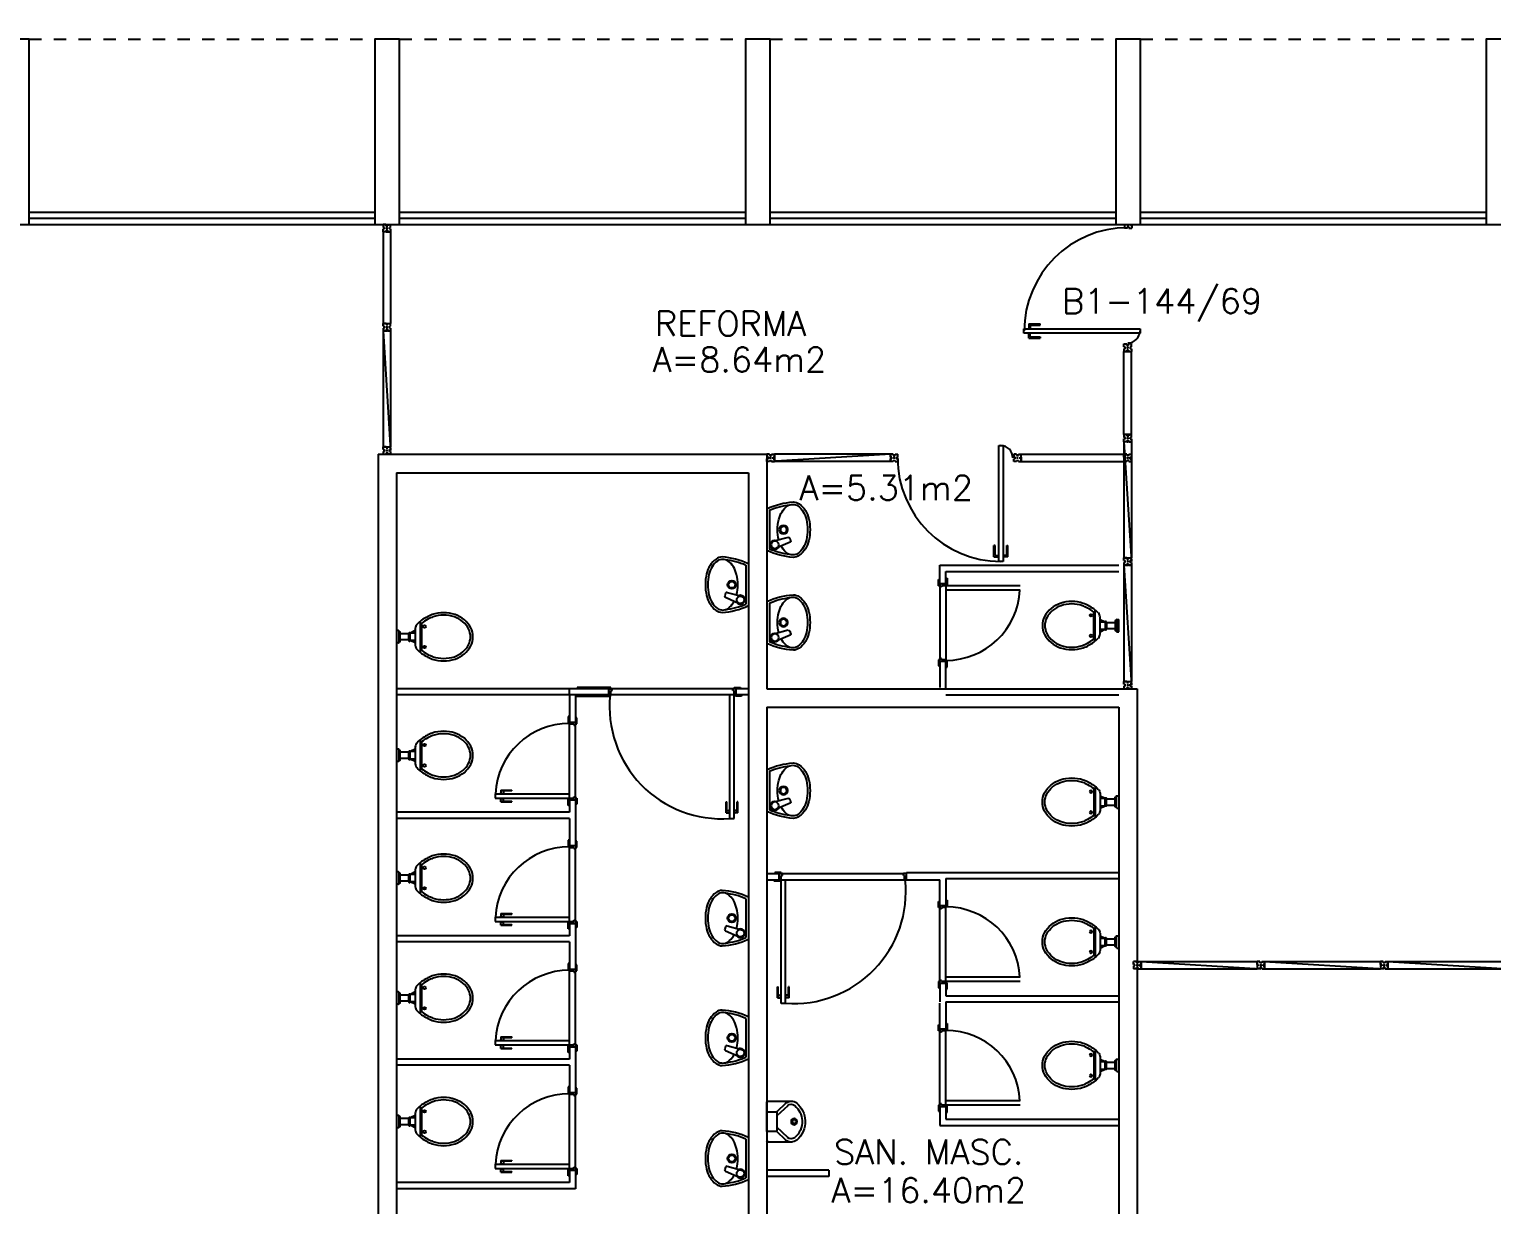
# Model space of a CAD drawing. Extents: x -31 to 207, y 425 to 518.
# Drawn here: x 117.39 to 129.23, y 500.39 to 509.91 of the extents above; entities that cross this region are included whole.
import ezdxf
from ezdxf.enums import TextEntityAlignment as Align

# ---------------------------------------------------------------- set-up
doc = ezdxf.new("R2010")
doc.units = 0
doc.header["$LTSCALE"] = 0.01
doc.header["$MEASUREMENT"] = 0
doc.header["$PDMODE"] = 34
doc.linetypes.add('HIDDEN2', pattern=[0.1875, 0.125, -0.0625])
doc.layers.get('0').update_dxf_attribs({"linetype": 'CONTINUOUS'})
doc.layers.get('DEFPOINTS').update_dxf_attribs({"linetype": 'CONTINUOUS'})
for name, color, linetype in [('ALV', 2, 'CONTINUOUS'), ('AREA', 2, 'CONTINUOUS'), ('DIV', 2, 'CONTINUOUS'), ('ESQ', 1, 'CONTINUOUS'), ('ESTR', 3, 'CONTINUOUS'), ('PEÇAS', 1, 'CONTINUOUS'), ('PORTA', 2, 'CONTINUOUS'), ('PROJ', 1, 'HIDDEN2'), ('SOLEIRA', 1, 'CONTINUOUS'), ('TEXTO', 2, 'CONTINUOUS'), ('TEXTO-ENDEREÇO', 2, 'CONTINUOUS'), ('TEXTOCENTROCUSTO', 2, 'CONTINUOUS')]:
    doc.layers.add(name, color=color, linetype=linetype)
doc.styles.add('1', font='romans.shx')
doc.styles.add('UNB-100', font='simplex.shx', dxfattribs={"height": 0.2})
doc.styles.add('UNB-100-1', font='simplex.shx', dxfattribs={"height": 0.2})
doc.dimstyles.new('1-600', dxfattribs={"dimtxt": 1.1, "dimasz": 2.5, "dimexe": 2, "dimexo": 4, "dimgap": 0.2, "dimtad": 1, "dimdec": 0, "dimzin": 4, "dimdsep": 46, "dimlunit": 6, "dimtxsty": '1', "dimblk1": 'NONE', "dimblk2": 'NONE', "dimsah": 1, "dimcen": 0, "dimclrd": 2, "dimclre": 2, "dimclrt": 2, "dimadec": 0, "dimazin": 0, "dimtfac": 1, "dimtdec": 0, "dimtmove": 2, "dimatfit": 3, "dimldrblk": 'NONE', "dimfxl": 0, "dimtolj": 1, "dimtzin": 0, "dimarcsym": 0})

# ---------------------------------------------------------------- blocks, each defined once
blk = doc.blocks.new('PILAR-SLS')
blk.add_lwpolyline([(0, -1.5), (0.2, -1.5), (0.2, 0), (0, 0)], close=True)
blk = doc.blocks.new('*D58')
at = {"layer": 'DEFPOINTS', "color": 0}
for p in [(-17.813, 516.327), (-17.813, 509.828), (204.387, 509.828)]:
    blk.add_point(p, dxfattribs=at)
at = {"layer": 'TEXTOCENTROCUSTO', "color": 2, "lineweight": -2}
for p, q in [((-17.813, 513.828), (-17.813, 518.327)), ((204.387, 513.828), (204.387, 518.327)), ((204.387, 516.327), (-17.813, 516.327))]:
    blk.add_line(p, q, dxfattribs=at)
at = {"layer": 'TEXTOCENTROCUSTO', "color": 2, "insert": (93.287, 517.077), "char_height": 1.1, "attachment_point": 5, "rotation": 0, "style": '1'}
blk.add_mtext('\\A1;PRC', dxfattribs=at)
blk = doc.blocks.new('_NONE')
at = {"color": 0, "linetype": 'ByBlock'}
blk.add_circle((0, 0), 0.25, dxfattribs=at)
blk = doc.blocks.new('MTINI-SLS')
for p, q in [((-0.005, 0), (0.005, 0)), ((0, 0.001), (0, 0.02)), ((0.008, 0.02), (0, 0.02)), ((0, -0.005), (0, 0.005)), ((0, -0.02), (0, 0.001)), ((0.008, 0.03), (0.03, 0.03)), ((0.008, 0.03), (0.008, 0.02)), ((0.02, 0.006), (0.02, -0.006)), ((0.02, 0.006), (0.03, 0.006)), ((0.02, -0.004), (0.02, 0.004)), ((0.023, 0.006), (0.03, 0.006)), ((0.03, 0.006), (0.03, 0.03)), ((0, -0.02), (0.008, -0.02)), ((0.008, -0.03), (0.008, -0.02)), ((0.008, -0.03), (0.03, -0.03)), ((0.02, -0.006), (0.03, -0.006)), ((0.023, -0.006), (0.03, -0.006)), ((0.03, -0.006), (0.03, -0.03))]:
    blk.add_line(p, q)
blk = doc.blocks.new('VDC-P')
for p, q in [((-0.127, 0.192), (0.127, 0.192)), ((-0.109, 0.202), (0.109, 0.202)), ((-0.068, 0.152), (0.068, 0.152)), ((-0.05, 0.152), (-0.03, 0.11)), ((-0.03, 0.152), (-0.03, 0.11)), ((0.03, 0.152), (0.03, 0.11)), ((0.05, 0.152), (0.03, 0.11)), ((-0.05, 0.015), (-0.05, 0)), ((-0.05, 0), (0.05, 0)), ((0.045, 0.02), (-0.045, 0.02)), ((-0.04, 0.025), (-0.04, 0.02)), ((0.035, 0.03), (-0.035, 0.03)), ((0.03, 0.11), (-0.03, 0.11)), ((0.03, 0.1), (-0.03, 0.1)), ((-0.025, 0.1), (-0.025, 0.03)), ((0.025, 0.1), (0.025, 0.03)), ((0.04, 0.025), (0.04, 0.02)), ((0.05, 0.015), (0.05, 0))]:
    blk.add_line(p, q)
for points in [[(0.16, 0.244, 0.050424), (0.18, 0.288, 0.082137), (0.195, 0.381, 0.082137), (0.18, 0.474, 0.090148), (0.138, 0.549, 0.104406), (0.073, 0.601, 0.117345), (0, 0.619, 0.117345), (-0.073, 0.601, 0.104406), (-0.138, 0.549, 0.090148), (-0.18, 0.474, 0.082137), (-0.195, 0.381, 0.082137)], [(0.142, 0.254, 0.050424), (0.161, 0.295, 0.082137), (0.175, 0.381, 0.082137), (0.161, 0.468, 0.090148), (0.122, 0.536, 0.104406), (0.064, 0.583, 0.117345), (0, 0.599, 0.117345), (-0.064, 0.583, 0.104406), (-0.122, 0.536, 0.090148), (-0.161, 0.468, 0.082137), (-0.175, 0.381, 0.082137)], [(-0.195, 0.381, 0.082137), (-0.18, 0.288, 0.050424), (-0.16, 0.244, 0.104406)], [(-0.175, 0.381, 0.082137), (-0.161, 0.295, 0.050424), (-0.142, 0.254, 0.050424)]]:
    blk.add_lwpolyline(points, format="xyb")
for centre in [(-0.083, 0.226), (0.083, 0.226)]:
    blk.add_circle(centre, 0.0101)
for centre, radius, start, end in [((0.08, 0.36), 0.266, 205.6863, 226.7558), ((0.08, 0.36), 0.246, 205.6863, 219.7706), ((-0.08, 0.36), 0.266, 313.2442, 334.3137), ((-0.08, 0.36), 0.246, 320.2294, 334.3137), ((-0.068, 0.202), 0.05, 226.7558, 270), ((0.068, 0.202), 0.05, 270, 313.2442), ((-0.045, 0.015), 0.005, 90, 180), ((-0.035, 0.025), 0.005, 90, 180), ((-0.03, 0.105), 0.005, 90, 270), ((0.03, 0.105), 0.005, 270, 90), ((0.035, 0.025), 0.005, 0, 90), ((0.045, 0.015), 0.005, 360, 90)]:
    blk.add_arc(centre, radius, start, end)
blk = doc.blocks.new('MICTR-P')
for p, q in [((0, 0.08), (0, 0.155)), ((0.01, 0.165), (0.205, 0.165)), ((0.168, 0.129), (0.08, 0.046)), ((0.151, 0.147), (0.083, 0.083)), ((0, 0.08), (0, -0.08)), ((0.081, 0.08), (0, 0.08)), ((0.08, -0.076), (0.08, 0.076)), ((0, -0.08), (0, -0.155)), ((0, -0.08), (0.081, -0.08)), ((0.168, -0.129), (0.08, -0.046)), ((0.151, -0.147), (0.083, -0.083)), ((0.01, -0.165), (0.205, -0.165))]:
    blk.add_line(p, q)
for radius in [0.025, 0.015]:
    blk.add_circle((0.22, 0), radius)
for centre, radius, start, end in [((0.01, 0.155), 0.01, 90, 180), ((0.197, 0.098), 0.0675, 49.5319, 133.3634), ((0.197, 0.098), 0.0425, 49.5319, 133.3634), ((0.114, 0), 0.171, 357.4005, 49.5319), ((0.114, 0), 0.196, 358.2793, 49.5319), ((0.09, 0.076), 0.01, 133.3634, 180), ((0.09, -0.076), 0.01, 180, 226.6366), ((0.114, 0), 0.171, 310.4681, 357.3509), ((0.114, 0), 0.196, 310.4681, 357.7012), ((0.01, -0.155), 0.01, 180, 270), ((0.197, -0.098), 0.0675, 226.6366, 310.4681), ((0.197, -0.098), 0.0425, 226.6366, 310.4681)]:
    blk.add_arc(centre, radius, start, end)
blk = doc.blocks.new('LAVAT-P')
for p, q in [((-0.17, 0), (0.17, 0)), ((-0.157, -0.02), (0.157, -0.02)), ((0.063, -0.173), (0.094, -0.055)), ((0.102, -0.187), (0.151, -0.074)), ((0.069, -0.185), (0.09, -0.192))]:
    blk.add_line(p, q)
for points in [[(0.083, -0.096, 0.121735), (-0.082, -0.096, 0.073747), (-0.145, -0.122, 0.106861), (-0.192, -0.165, 0.153587), (-0.205, -0.208, 0.153587)], [(-0.205, -0.208, 0.153587), (-0.192, -0.251, 0.106861), (-0.145, -0.294, 0.073747), (-0.082, -0.32, 0.060305), (0, -0.329, 0.060305), (0.082, -0.32, 0.073747), (0.145, -0.294, 0.106861), (0.192, -0.251, 0.153587), (0.205, -0.208, 0.153587), (0.192, -0.165, 0.106861), (0.145, -0.122, 0.014792), (0.133, -0.115, 0.039243)], [(-0.225, -0.214, 0.136108), (-0.208, -0.262, 0.106861), (-0.155, -0.311, 0.073747), (-0.087, -0.339, 0.060305), (0, -0.349, 0.060305), (0.087, -0.339, 0.073747), (0.155, -0.311, 0.106861), (0.208, -0.262, 0.136108), (0.225, -0.214, 0.062982)]]:
    blk.add_lwpolyline(points, format="xyb")
for centre, radius in [((0, -0.135), 0.0347), ((0, -0.135), 0.0265), ((0.122, -0.065), 0.03)]:
    blk.add_circle(centre, radius)
for centre, radius, start, end in [((0.376, -0.254), 0.602, 155.0201, 176.1902), ((-0.376, -0.254), 0.602, 3.8098, 24.9799), ((0.376, -0.254), 0.582, 156.2686, 173.4578), ((0.122, -0.065), 0.0361, 302.4689, 199.2518), ((-0.376, -0.254), 0.582, 6.5422, 23.7314), ((0.073, -0.176), 0.01, 165.2139, 250.8603), ((0.093, -0.183), 0.01, 250.8603, 336.5068)]:
    blk.add_arc(centre, radius, start, end)
blk = doc.blocks.new('DIVMT-SLS')
for p, q in [((-0.03, 0.03), (-0.03, 0.006)), ((-0.008, 0.03), (-0.03, 0.03)), ((-0.0185, 0.006), (-0.03, 0.006)), ((-0.0185, -0.006), (-0.0185, 0.006)), ((-0.008, 0.03), (-0.008, 0.02)), ((-0.008, 0.02), (0.008, 0.02)), ((-0.0051, 0), (0.0051, 0)), ((0.0051, 0), (-0.0051, 0)), ((-0.0051, 0), (0.0051, 0)), ((0.97, -0.03), (0, 0.03)), ((0, -0.0051), (0, 0.0051)), ((0, 0.0051), (0, -0.0051)), ((0.008, 0.03), (0.008, 0.02)), ((0.008, 0.03), (0.03, 0.03)), ((0.0205, 0.006), (0.03, 0.006)), ((0.0205, -0.006), (0.0205, 0.006)), ((0.0205, 0.006), (0.0205, -0.006)), ((0.0205, 0.006), (0.03, 0.006)), ((0.97, 0.03), (0.03, 0.03)), ((0.03, 0.006), (0.03, 0.03)), ((0.03, -0.03), (0.03, 0.03)), ((0.03, -0.005), (0.03, 0.005)), ((0.97, 0.03), (0.97, 0.009)), ((0.97, 0.009), (0.97, 0.027)), ((0.9795, 0.006), (0.97, 0.006)), ((0.97, -0.005), (0.97, 0.005)), ((0.9795, 0.006), (0.9795, -0.006)), ((1.0051, 0), (0.9949, 0)), ((1, 0.0051), (1, -0.0051)), ((-0.0185, -0.006), (-0.03, -0.006)), ((-0.03, -0.03), (-0.03, -0.006)), ((-0.008, -0.03), (-0.03, -0.03)), ((-0.008, -0.03), (-0.008, -0.02)), ((-0.008, -0.02), (0.008, -0.02)), ((0.008, -0.03), (0.008, -0.02)), ((0.008, -0.03), (0.03, -0.03)), ((0.0205, -0.006), (0.03, -0.006)), ((0.0205, -0.006), (0.03, -0.006)), ((0.03, -0.006), (0.03, -0.03)), ((0.97, -0.03), (0.03, -0.03)), ((0.9795, -0.006), (0.97, -0.006)), ((0.97, -0.009), (0.97, -0.027))]:
    blk.add_line(p, q)
blk = doc.blocks.new('MTT-SLC')
for p, q in [((-0.008, 0.03), (-0.03, 0.03)), ((-0.03, 0.03), (-0.03, 0.006)), ((-0.0185, 0.006), (-0.03, 0.006)), ((-0.0185, -0.006), (-0.0185, 0.006)), ((-0.008, 0.03), (-0.008, 0.02)), ((-0.008, 0.02), (0.008, 0.02)), ((-0.0051, 0), (0.0051, 0)), ((0, -0.0051), (0, 0.0051)), ((0.008, 0.03), (0.03, 0.03)), ((0.008, 0.03), (0.008, 0.02)), ((0.0205, -0.006), (0.0205, 0.006)), ((0.0205, 0.006), (0.03, 0.006)), ((0.03, 0.006), (0.03, 0.03)), ((-0.03, -0.03), (-0.03, -0.006)), ((-0.0185, -0.006), (-0.03, -0.006)), ((-0.008, -0.03), (-0.03, -0.03)), ((-0.008, -0.02), (0.008, -0.02)), ((-0.008, -0.03), (-0.008, -0.02)), ((0.008, -0.03), (0.008, -0.02)), ((0.008, -0.03), (0.03, -0.03)), ((0.0205, -0.006), (0.03, -0.006)), ((0.03, -0.006), (0.03, -0.03))]:
    blk.add_line(p, q)
blk = doc.blocks.new('PDVE-SLS')
at = {"layer": 'DIV'}
for p, q in [((-0.1, -0.152), (-0.1, -0.118)), ((-0.1, -0.118), (0.029, -0.118)), ((-0.1, -0.118), (0.043, -0.118)), ((-0.1, -0.118), (0.84, -0.118)), ((0.8, -0.078), (0.71, -0.078)), ((0.71, -0.088), (0.71, -0.078)), ((0.79, -0.088), (0.71, -0.088)), ((0.79, -0.088), (0.79, -0.118)), ((0.8, -0.078), (0.8, -0.118)), ((0.84, -0.118), (0.84, -0.152)), ((0.84, -0.152), (-0.1, -0.152)), ((0.79, -0.182), (0.71, -0.182)), ((0.71, -0.182), (0.71, -0.192)), ((0.8, -0.192), (0.71, -0.192)), ((0.79, -0.182), (0.79, -0.152)), ((0.8, -0.192), (0.8, -0.152))]:
    blk.add_line(p, q, dxfattribs=at)
for centre, radius, start, end in [((0, -0.138), 0.1, 90, 178.5674), ((0, -0.133), 0.839, 270, 359.8283)]:
    blk.add_arc(centre, radius, start, end, dxfattribs=at)
blk = doc.blocks.new('MTT-SLS')
for p, q in [((-0.008, 0.03), (-0.03, 0.03)), ((-0.03, 0.03), (-0.03, 0.006)), ((-0.0185, 0.006), (-0.03, 0.006)), ((-0.0185, -0.006), (-0.0185, 0.006)), ((-0.008, 0.03), (-0.008, 0.02)), ((-0.008, 0.02), (0.008, 0.02)), ((-0.0051, 0), (0.0051, 0)), ((0, -0.0051), (0, 0.0051)), ((0.008, 0.03), (0.03, 0.03)), ((0.008, 0.03), (0.008, 0.02)), ((0.0205, -0.006), (0.0205, 0.006)), ((0.0205, 0.006), (0.03, 0.006)), ((0.03, 0.006), (0.03, 0.03)), ((-0.03, -0.03), (-0.03, -0.006)), ((-0.0185, -0.006), (-0.03, -0.006)), ((-0.008, -0.03), (-0.03, -0.03)), ((-0.008, -0.02), (0.008, -0.02)), ((-0.008, -0.03), (-0.008, -0.02)), ((0.008, -0.03), (0.008, -0.02)), ((0.008, -0.03), (0.03, -0.03)), ((0.0205, -0.006), (0.03, -0.006)), ((0.03, -0.006), (0.03, -0.03))]:
    blk.add_line(p, q)

msp = doc.modelspace()

# ---------------------------------------------------------------- linework, layer by layer
at = {"layer": 'ALV'}
for p, q in [((120.212, 506.467), (120.212, 498.304)), ((120.212, 506.467), (120.212, 498.517)), ((120.212, 506.467), (120.212, 498.517)), ((120.212, 506.467), (123.362, 506.467)), ((123.362, 506.467), (123.362, 504.567)), ((120.362, 506.317), (120.362, 498.454)), ((120.362, 506.317), (120.362, 498.667)), ((120.362, 506.317), (123.212, 506.317)), ((123.212, 506.317), (123.212, 498.454)), ((123.362, 504.567), (126.362, 504.567)), ((126.362, 504.567), (126.362, 498.304)), ((126.362, 504.567), (126.362, 498.517)), ((126.362, 504.567), (126.362, 498.517)), ((123.362, 504.417), (123.362, 498.454)), ((123.362, 504.417), (123.362, 498.667)), ((123.362, 504.417), (126.212, 504.417)), ((123.362, 504.417), (123.362, 498.667)), ((126.212, 504.417), (126.212, 498.454)), ((126.212, 504.417), (126.212, 498.667)), ((126.212, 504.417), (126.212, 498.667))]:
    msp.add_line(p, q, dxfattribs=at)
at = {"layer": 'DIV'}
for p, q in [((120.254, 508.268), (120.254, 507.527)), ((120.275, 508.268), (120.257, 508.268)), ((120.278, 508.278), (120.278, 508.268)), ((120.29, 508.278), (120.278, 508.278)), ((120.289, 508.298), (120.279, 508.298)), ((120.279, 508.268), (120.289, 508.268)), ((120.284, 508.303), (120.284, 508.293)), ((120.29, 508.278), (120.29, 508.268)), ((120.293, 508.268), (120.311, 508.268)), ((120.314, 508.268), (120.293, 508.268)), ((120.314, 508.268), (120.314, 507.527)), ((120.278, 507.527), (120.254, 507.527)), ((120.254, 507.505), (120.254, 507.527)), ((120.254, 507.527), (120.314, 507.527)), ((120.254, 507.505), (120.264, 507.505)), ((120.254, 507.489), (120.264, 507.489)), ((120.254, 507.489), (120.254, 507.467)), ((120.264, 507.489), (120.264, 507.505)), ((120.278, 507.517), (120.278, 507.527)), ((120.278, 507.517), (120.278, 507.527)), ((120.278, 507.517), (120.29, 507.517)), ((120.29, 507.517), (120.278, 507.517)), ((120.278, 507.478), (120.278, 507.467)), ((120.278, 507.478), (120.29, 507.478)), ((120.279, 507.527), (120.289, 507.527)), ((120.279, 507.497), (120.289, 507.497)), ((120.289, 507.497), (120.279, 507.497)), ((120.284, 507.492), (120.284, 507.502)), ((120.284, 507.502), (120.284, 507.492)), ((120.284, 507.492), (120.284, 507.502)), ((120.29, 507.527), (120.314, 507.527)), ((120.29, 507.517), (120.29, 507.527)), ((120.29, 507.517), (120.29, 507.527)), ((120.29, 507.478), (120.29, 507.467)), ((120.314, 507.505), (120.304, 507.505)), ((120.304, 507.489), (120.304, 507.505)), ((120.314, 507.489), (120.304, 507.489)), ((120.314, 507.505), (120.314, 507.527)), ((120.314, 507.489), (120.314, 507.467)), ((120.254, 507.467), (120.278, 507.467)), ((120.314, 507.467), (120.29, 507.467)), ((126.254, 507.36), (126.278, 507.36)), ((126.254, 507.338), (126.254, 507.36)), ((126.254, 507.338), (126.264, 507.338)), ((126.254, 507.322), (126.254, 507.3)), ((126.254, 507.322), (126.264, 507.322)), ((126.254, 506.627), (126.254, 507.3)), ((126.254, 507.3), (126.314, 507.3)), ((126.278, 507.3), (126.254, 507.3)), ((126.254, 506.627), (126.254, 507.3)), ((126.264, 507.338), (126.264, 507.322)), ((126.278, 507.348), (126.278, 507.36)), ((126.278, 507.348), (126.29, 507.348)), ((126.278, 507.309), (126.278, 507.3)), ((126.29, 507.309), (126.278, 507.309)), ((126.278, 507.309), (126.278, 507.3)), ((126.278, 507.309), (126.29, 507.309)), ((126.289, 507.33), (126.279, 507.33)), ((126.279, 507.33), (126.289, 507.33)), ((126.279, 507.3), (126.289, 507.3)), ((126.284, 507.335), (126.284, 507.325)), ((126.284, 507.325), (126.284, 507.335)), ((126.284, 507.335), (126.284, 507.325)), ((126.314, 507.36), (126.29, 507.36)), ((126.29, 507.348), (126.29, 507.36)), ((126.29, 507.309), (126.29, 507.3)), ((126.29, 507.309), (126.29, 507.3)), ((126.29, 507.3), (126.314, 507.3)), ((126.304, 507.338), (126.304, 507.322)), ((126.314, 507.338), (126.304, 507.338)), ((126.314, 507.322), (126.304, 507.322)), ((126.314, 507.338), (126.314, 507.36)), ((126.314, 507.322), (126.314, 507.3)), ((126.314, 506.627), (126.314, 507.3)), ((126.314, 506.627), (126.314, 507.3)), ((126.314, 506.627), (126.254, 506.627)), ((126.314, 506.627), (126.254, 506.627)), ((126.278, 506.617), (126.278, 506.627)), ((126.278, 506.617), (126.278, 506.627)), ((126.29, 506.617), (126.278, 506.617)), ((126.29, 506.617), (126.278, 506.617)), ((126.289, 506.597), (126.279, 506.597)), ((126.289, 506.597), (126.279, 506.597)), ((126.284, 506.592), (126.284, 506.602)), ((126.284, 506.592), (126.284, 506.602)), ((126.29, 506.617), (126.29, 506.627)), ((126.29, 506.617), (126.29, 506.627)), ((125.387, 506.437), (125.397, 506.437)), ((125.392, 506.432), (125.392, 506.442)), ((125.412, 506.431), (125.412, 506.443)), ((125.412, 506.443), (125.422, 506.443)), ((125.412, 506.431), (125.422, 506.431)), ((125.422, 506.467), (126.254, 506.467)), ((125.422, 506.446), (125.422, 506.464)), ((125.422, 506.442), (125.422, 506.432)), ((125.422, 506.428), (125.422, 506.41)), ((125.422, 506.407), (125.422, 506.428)), ((126.254, 506.443), (126.254, 506.467)), ((126.276, 506.467), (126.254, 506.467)), ((126.254, 506.467), (126.254, 506.407)), ((126.263, 506.443), (126.254, 506.443)), ((126.263, 506.443), (126.254, 506.443)), ((126.254, 506.442), (126.254, 506.432)), ((126.254, 506.431), (126.254, 506.407)), ((126.263, 506.431), (126.254, 506.431)), ((126.263, 506.431), (126.254, 506.431)), ((126.263, 506.443), (126.263, 506.431)), ((126.263, 506.431), (126.263, 506.443)), ((126.276, 506.467), (126.276, 506.457)), ((126.292, 506.457), (126.276, 506.457)), ((126.276, 506.407), (126.276, 506.417)), ((126.292, 506.417), (126.276, 506.417)), ((126.289, 506.437), (126.279, 506.437)), ((126.279, 506.437), (126.289, 506.437)), ((126.289, 506.437), (126.279, 506.437)), ((126.284, 506.442), (126.284, 506.432)), ((126.284, 506.432), (126.284, 506.442)), ((126.292, 506.467), (126.292, 506.457)), ((126.292, 506.467), (126.314, 506.467)), ((126.292, 506.407), (126.292, 506.417)), ((126.302, 506.443), (126.314, 506.443)), ((126.302, 506.443), (126.302, 506.431)), ((126.302, 506.431), (126.314, 506.431)), ((126.314, 506.467), (126.314, 506.443)), ((126.314, 506.407), (126.314, 506.431)), ((125.422, 506.407), (126.254, 506.407)), ((126.276, 506.407), (126.254, 506.407)), ((126.292, 506.407), (126.314, 506.407)), ((124.762, 505.417), (124.762, 505.567)), ((124.762, 505.567), (126.212, 505.567)), ((124.812, 505.417), (124.812, 505.517)), ((124.812, 505.517), (126.212, 505.517)), ((124.812, 505.417), (124.762, 505.417)), ((124.812, 504.787), (124.762, 504.787)), ((124.762, 504.787), (124.762, 504.577)), ((124.812, 504.567), (124.812, 504.787)), ((121.812, 504.567), (120.362, 504.567)), ((121.762, 504.517), (120.362, 504.517)), ((121.762, 504.517), (121.762, 504.567)), ((122.082, 504.517), (121.762, 504.517)), ((121.762, 504.517), (121.762, 504.297)), ((122.082, 504.567), (121.812, 504.567)), ((121.812, 504.517), (121.812, 504.297)), ((122.082, 504.517), (122.082, 504.567)), ((123.212, 504.567), (123.112, 504.567)), ((123.112, 504.517), (123.112, 504.567)), ((123.212, 504.517), (123.112, 504.517)), ((124.762, 504.567), (126.212, 504.567)), ((124.812, 504.517), (126.212, 504.517)), ((121.762, 504.297), (121.812, 504.297)), ((121.762, 503.667), (121.762, 503.567)), ((121.762, 503.667), (121.812, 503.667)), ((121.812, 503.667), (121.812, 503.297)), ((121.762, 503.567), (120.362, 503.567)), ((121.762, 503.517), (120.362, 503.517)), ((121.762, 503.517), (121.762, 503.297)), ((121.762, 503.297), (121.812, 503.297)), ((123.362, 503.07), (123.462, 503.07)), ((123.362, 503.02), (123.462, 503.02)), ((123.462, 503.02), (123.462, 503.07)), ((124.492, 503.08), (126.212, 503.08)), ((124.492, 503.02), (124.492, 503.08)), ((124.492, 503.02), (124.762, 503.02)), ((124.762, 502.81), (124.762, 503.02)), ((124.812, 503.03), (124.812, 502.81)), ((124.812, 503.03), (126.212, 503.03)), ((124.812, 502.81), (124.762, 502.81)), ((121.762, 502.667), (121.762, 502.567)), ((121.762, 502.667), (121.812, 502.667)), ((121.812, 502.667), (121.812, 502.297)), ((121.762, 502.567), (120.362, 502.567)), ((121.762, 502.517), (120.362, 502.517)), ((121.762, 502.517), (121.762, 502.297)), ((121.762, 502.297), (121.812, 502.297)), ((126.37, 502.298), (126.392, 502.298)), ((126.37, 502.298), (126.392, 502.298)), ((124.812, 502.18), (124.762, 502.18)), ((124.762, 502.18), (124.762, 502.03)), ((124.812, 502.18), (124.812, 502.08)), ((124.812, 502.08), (126.212, 502.08)), ((124.812, 502.03), (126.212, 502.03)), ((124.812, 502.03), (124.812, 501.81)), ((124.762, 501.81), (124.762, 502.02)), ((124.812, 501.81), (124.762, 501.81)), ((121.762, 501.567), (120.362, 501.567)), ((121.762, 501.667), (121.762, 501.567)), ((121.762, 501.667), (121.812, 501.667)), ((121.812, 501.667), (121.812, 501.517)), ((121.812, 501.667), (121.812, 501.297)), ((121.762, 501.517), (120.362, 501.517)), ((121.762, 501.517), (121.762, 501.297)), ((121.762, 501.297), (121.812, 501.297)), ((124.812, 501.18), (124.762, 501.18)), ((124.762, 501.18), (124.762, 501.03)), ((124.812, 501.18), (124.812, 501.08)), ((124.762, 501.03), (126.212, 501.03)), ((124.812, 501.08), (126.212, 501.08)), ((121.762, 500.667), (121.762, 500.567)), ((121.762, 500.667), (121.812, 500.667)), ((121.812, 500.667), (121.812, 500.517)), ((123.862, 500.667), (123.362, 500.667)), ((123.862, 500.617), (123.362, 500.617)), ((123.862, 500.667), (123.862, 500.617)), ((121.762, 500.567), (120.362, 500.567)), ((121.812, 500.517), (120.362, 500.517))]:
    msp.add_line(p, q, dxfattribs=at)
at = {"layer": 'ESQ'}
for p, q in [((117.387, 508.428), (120.187, 508.428)), ((120.387, 508.428), (123.187, 508.428)), ((123.387, 508.428), (126.187, 508.428)), ((126.387, 508.428), (129.187, 508.428)), ((117.387, 508.378), (120.187, 508.378)), ((117.387, 508.328), (120.187, 508.328)), ((120.387, 508.378), (123.187, 508.378)), ((120.387, 508.328), (123.187, 508.328)), ((123.387, 508.378), (126.187, 508.378)), ((123.387, 508.328), (126.187, 508.328)), ((126.387, 508.378), (129.187, 508.378)), ((126.387, 508.328), (129.187, 508.328))]:
    msp.add_line(p, q, dxfattribs=at)
at = {"layer": 'ESTR'}
for points in [[(120.187, 508.328), (120.387, 508.328), (120.387, 509.828), (120.187, 509.828)], [(123.187, 508.328), (123.387, 508.328), (123.387, 509.828), (123.187, 509.828)], [(126.187, 508.328), (126.387, 508.328), (126.387, 509.828), (126.187, 509.828)], [(126.187, 508.328), (126.387, 508.328), (126.387, 509.828), (126.187, 509.828)]]:
    msp.add_lwpolyline(points, close=True, dxfattribs=at)
at = {"layer": 'PORTA'}
for p, q in [((124.752, 505.452), (124.762, 505.452)), ((124.752, 505.402), (124.752, 505.452)), ((124.762, 505.402), (124.752, 505.402)), ((124.762, 505.417), (124.762, 505.402)), ((124.762, 505.392), (124.762, 505.402)), ((124.777, 505.392), (124.762, 505.392)), ((124.777, 505.402), (124.777, 505.392)), ((124.812, 505.402), (124.777, 505.402)), ((124.812, 505.462), (124.822, 505.462)), ((124.812, 505.417), (124.812, 505.412)), ((124.812, 505.412), (124.812, 505.402)), ((124.822, 505.412), (124.812, 505.412)), ((124.812, 505.402), (124.812, 505.367)), ((125.412, 505.402), (124.812, 505.402)), ((125.412, 505.367), (124.812, 505.367)), ((124.822, 505.462), (124.822, 505.412)), ((124.762, 504.802), (124.752, 504.802)), ((124.752, 504.802), (124.752, 504.752)), ((124.762, 504.812), (124.762, 504.802)), ((124.777, 504.812), (124.762, 504.812)), ((124.762, 504.787), (124.762, 504.802)), ((124.777, 504.802), (124.777, 504.812)), ((124.812, 504.802), (124.777, 504.802)), ((124.812, 504.792), (124.812, 504.802)), ((124.812, 504.787), (124.812, 504.792)), ((124.822, 504.792), (124.812, 504.792)), ((124.822, 504.742), (124.822, 504.792)), ((124.752, 504.752), (124.762, 504.752)), ((124.812, 504.742), (124.822, 504.742)), ((121.815, 504.517), (121.815, 504.507)), ((121.825, 504.577), (121.825, 504.567)), ((122.097, 504.577), (121.825, 504.577)), ((122.082, 504.567), (122.097, 504.567)), ((122.082, 504.517), (122.087, 504.517)), ((122.087, 504.517), (122.097, 504.517)), ((122.087, 504.507), (122.087, 504.517)), ((122.097, 504.567), (122.097, 504.577)), ((122.107, 504.567), (122.097, 504.567)), ((122.097, 504.517), (122.097, 504.552)), ((122.097, 504.552), (122.107, 504.552)), ((122.107, 504.552), (122.107, 504.567)), ((123.097, 504.517), (123.062, 504.517)), ((123.062, 503.516), (123.062, 504.517)), ((123.087, 504.552), (123.087, 504.567)), ((123.087, 504.567), (123.097, 504.567)), ((123.097, 504.552), (123.087, 504.552)), ((123.097, 504.567), (123.097, 504.577)), ((123.097, 504.577), (123.147, 504.577)), ((123.112, 504.567), (123.097, 504.567)), ((123.097, 504.517), (123.097, 504.552)), ((123.107, 504.517), (123.097, 504.517)), ((123.097, 503.516), (123.097, 504.517)), ((123.107, 504.507), (123.107, 504.517)), ((123.112, 504.517), (123.107, 504.517)), ((123.147, 504.577), (123.147, 504.567)), ((123.157, 504.517), (123.157, 504.507)), ((121.815, 504.507), (122.087, 504.507)), ((123.157, 504.507), (123.107, 504.507)), ((121.752, 504.342), (121.752, 504.292)), ((121.762, 504.342), (121.752, 504.342)), ((121.752, 504.292), (121.762, 504.292)), ((121.762, 504.297), (121.762, 504.292)), ((121.762, 504.292), (121.762, 504.282)), ((121.762, 504.282), (121.797, 504.282)), ((121.797, 504.282), (121.797, 504.272)), ((121.822, 504.332), (121.812, 504.332)), ((121.812, 504.297), (121.812, 504.282)), ((121.812, 504.282), (121.822, 504.282)), ((121.812, 504.272), (121.812, 504.282)), ((121.822, 504.282), (121.822, 504.332)), ((121.797, 504.272), (121.812, 504.272)), ((121.162, 503.717), (121.162, 503.682)), ((121.162, 503.717), (121.762, 503.717)), ((121.199, 503.72), (121.234, 503.72)), ((121.199, 503.72), (121.199, 503.717)), ((121.207, 503.747), (121.207, 503.72)), ((121.207, 503.747), (121.297, 503.747)), ((121.207, 503.742), (121.297, 503.742)), ((121.227, 503.742), (121.227, 503.72)), ((121.234, 503.72), (121.234, 503.717)), ((121.297, 503.747), (121.297, 503.742)), ((121.762, 503.682), (121.762, 503.717)), ((121.797, 503.692), (121.812, 503.692)), ((121.797, 503.682), (121.797, 503.692)), ((121.812, 503.692), (121.812, 503.682)), ((121.162, 503.682), (121.762, 503.682)), ((121.199, 503.679), (121.199, 503.682)), ((121.199, 503.679), (121.234, 503.679)), ((121.207, 503.652), (121.207, 503.679)), ((121.207, 503.657), (121.297, 503.657)), ((121.207, 503.652), (121.297, 503.652)), ((121.227, 503.657), (121.227, 503.679)), ((121.234, 503.679), (121.234, 503.682)), ((121.297, 503.652), (121.297, 503.657)), ((121.752, 503.672), (121.762, 503.672)), ((121.752, 503.622), (121.752, 503.672)), ((121.762, 503.622), (121.752, 503.622)), ((121.762, 503.682), (121.797, 503.682)), ((121.762, 503.672), (121.762, 503.682)), ((121.762, 503.667), (121.762, 503.672)), ((121.812, 503.667), (121.812, 503.682)), ((121.812, 503.682), (121.822, 503.682)), ((121.822, 503.632), (121.812, 503.632)), ((121.822, 503.682), (121.822, 503.632)), ((123.032, 503.561), (123.032, 503.651)), ((123.032, 503.651), (123.037, 503.651)), ((123.037, 503.561), (123.037, 503.651)), ((123.037, 503.581), (123.059, 503.581)), ((123.059, 503.589), (123.062, 503.589)), ((123.059, 503.554), (123.059, 503.589)), ((123.1, 503.589), (123.097, 503.589)), ((123.1, 503.554), (123.1, 503.589)), ((123.122, 503.581), (123.1, 503.581)), ((123.122, 503.561), (123.122, 503.651)), ((123.127, 503.651), (123.122, 503.651)), ((123.127, 503.561), (123.127, 503.651)), ((123.032, 503.561), (123.059, 503.561)), ((123.059, 503.554), (123.062, 503.554)), ((123.062, 503.516), (123.097, 503.516)), ((123.1, 503.554), (123.097, 503.554)), ((123.127, 503.561), (123.1, 503.561)), ((121.752, 503.342), (121.752, 503.292)), ((121.762, 503.342), (121.752, 503.342)), ((121.752, 503.292), (121.762, 503.292)), ((121.762, 503.297), (121.762, 503.292)), ((121.762, 503.292), (121.762, 503.282)), ((121.762, 503.282), (121.797, 503.282)), ((121.797, 503.282), (121.797, 503.272)), ((121.797, 503.272), (121.812, 503.272)), ((121.822, 503.332), (121.812, 503.332)), ((121.812, 503.297), (121.812, 503.282)), ((121.812, 503.272), (121.812, 503.282)), ((121.812, 503.282), (121.822, 503.282)), ((121.822, 503.282), (121.822, 503.332)), ((123.417, 503.02), (123.417, 503.01)), ((123.417, 503.01), (123.467, 503.01)), ((123.477, 503.08), (123.427, 503.08)), ((123.427, 503.08), (123.427, 503.07)), ((123.462, 503.07), (123.477, 503.07)), ((123.462, 503.02), (123.467, 503.02)), ((123.467, 503.01), (123.467, 503.02)), ((123.467, 503.02), (123.477, 503.02)), ((123.477, 503.07), (123.477, 503.08)), ((123.487, 503.07), (123.477, 503.07)), ((123.477, 503.02), (123.477, 503.055)), ((123.477, 503.055), (123.487, 503.055)), ((123.477, 503.02), (123.512, 503.02)), ((123.477, 502.019), (123.477, 503.02)), ((123.487, 503.055), (123.487, 503.07)), ((123.512, 502.019), (123.512, 503.02)), ((124.467, 503.07), (124.477, 503.07)), ((124.467, 503.055), (124.467, 503.07)), ((124.477, 503.055), (124.467, 503.055)), ((124.477, 503.07), (124.477, 503.08)), ((124.492, 503.07), (124.477, 503.07)), ((124.477, 503.02), (124.477, 503.055)), ((124.487, 503.02), (124.477, 503.02)), ((124.492, 503.02), (124.487, 503.02)), ((124.487, 503.01), (124.487, 503.02)), ((121.207, 502.747), (121.207, 502.72)), ((121.207, 502.747), (121.297, 502.747)), ((121.207, 502.742), (121.297, 502.742)), ((121.227, 502.742), (121.227, 502.72)), ((121.297, 502.747), (121.297, 502.742)), ((124.752, 502.845), (124.762, 502.845)), ((124.752, 502.795), (124.752, 502.845)), ((124.762, 502.795), (124.752, 502.795)), ((124.762, 502.81), (124.762, 502.795)), ((124.762, 502.785), (124.762, 502.795)), ((124.777, 502.785), (124.762, 502.785)), ((124.777, 502.795), (124.777, 502.785)), ((124.812, 502.795), (124.777, 502.795)), ((124.812, 502.855), (124.822, 502.855)), ((124.812, 502.81), (124.812, 502.805)), ((124.822, 502.805), (124.812, 502.805)), ((124.812, 502.805), (124.812, 502.795)), ((124.822, 502.855), (124.822, 502.805)), ((121.162, 502.717), (121.162, 502.682)), ((121.162, 502.717), (121.762, 502.717)), ((121.162, 502.682), (121.762, 502.682)), ((121.199, 502.72), (121.234, 502.72)), ((121.199, 502.72), (121.199, 502.717)), ((121.199, 502.679), (121.199, 502.682)), ((121.199, 502.679), (121.234, 502.679)), ((121.207, 502.652), (121.207, 502.679)), ((121.207, 502.657), (121.297, 502.657)), ((121.207, 502.652), (121.297, 502.652)), ((121.227, 502.657), (121.227, 502.679)), ((121.234, 502.72), (121.234, 502.717)), ((121.234, 502.679), (121.234, 502.682)), ((121.297, 502.652), (121.297, 502.657)), ((121.752, 502.672), (121.762, 502.672)), ((121.752, 502.622), (121.752, 502.672)), ((121.762, 502.622), (121.752, 502.622)), ((121.762, 502.682), (121.762, 502.717)), ((121.762, 502.682), (121.797, 502.682)), ((121.762, 502.672), (121.762, 502.682)), ((121.762, 502.667), (121.762, 502.672)), ((121.797, 502.692), (121.812, 502.692)), ((121.797, 502.682), (121.797, 502.692)), ((121.812, 502.692), (121.812, 502.682)), ((121.812, 502.682), (121.822, 502.682)), ((121.812, 502.667), (121.812, 502.682)), ((121.822, 502.632), (121.812, 502.632)), ((121.822, 502.682), (121.822, 502.632)), ((121.752, 502.342), (121.752, 502.292)), ((121.762, 502.342), (121.752, 502.342)), ((121.752, 502.292), (121.762, 502.292)), ((121.762, 502.297), (121.762, 502.292)), ((121.762, 502.292), (121.762, 502.282)), ((121.762, 502.282), (121.797, 502.282)), ((121.797, 502.282), (121.797, 502.272)), ((121.797, 502.272), (121.812, 502.272)), ((121.822, 502.332), (121.812, 502.332)), ((121.812, 502.297), (121.812, 502.282)), ((121.812, 502.272), (121.812, 502.282)), ((121.812, 502.282), (121.822, 502.282)), ((121.822, 502.282), (121.822, 502.332)), ((123.447, 502.154), (123.452, 502.154)), ((123.447, 502.064), (123.447, 502.154)), ((123.452, 502.064), (123.452, 502.154)), ((123.542, 502.154), (123.537, 502.154)), ((123.537, 502.064), (123.537, 502.154)), ((123.542, 502.064), (123.542, 502.154)), ((124.762, 502.195), (124.752, 502.195)), ((124.752, 502.195), (124.752, 502.145)), ((124.777, 502.205), (124.762, 502.205)), ((124.762, 502.205), (124.762, 502.195)), ((124.762, 502.18), (124.762, 502.195)), ((124.777, 502.195), (124.777, 502.205)), ((124.812, 502.195), (124.777, 502.195)), ((125.412, 502.23), (124.812, 502.23)), ((124.812, 502.195), (124.812, 502.23)), ((125.412, 502.195), (124.812, 502.195)), ((124.812, 502.185), (124.812, 502.195)), ((124.812, 502.18), (124.812, 502.185)), ((124.822, 502.185), (124.812, 502.185)), ((124.822, 502.135), (124.822, 502.185)), ((123.447, 502.064), (123.474, 502.064)), ((123.452, 502.084), (123.474, 502.084)), ((123.474, 502.057), (123.474, 502.092)), ((123.474, 502.092), (123.477, 502.092)), ((123.474, 502.057), (123.477, 502.057)), ((123.515, 502.092), (123.512, 502.092)), ((123.515, 502.057), (123.512, 502.057)), ((123.515, 502.057), (123.515, 502.092)), ((123.537, 502.084), (123.515, 502.084)), ((123.542, 502.064), (123.515, 502.064)), ((124.752, 502.145), (124.762, 502.145)), ((124.812, 502.135), (124.822, 502.135)), ((123.512, 502.019), (123.477, 502.019)), ((124.752, 501.845), (124.762, 501.845)), ((124.752, 501.795), (124.752, 501.845)), ((124.762, 501.795), (124.752, 501.795)), ((124.762, 501.81), (124.762, 501.795)), ((124.762, 501.785), (124.762, 501.795)), ((124.777, 501.795), (124.777, 501.785)), ((124.812, 501.795), (124.777, 501.795)), ((124.812, 501.855), (124.822, 501.855)), ((124.812, 501.81), (124.812, 501.805)), ((124.822, 501.805), (124.812, 501.805)), ((124.812, 501.805), (124.812, 501.795)), ((124.822, 501.855), (124.822, 501.805)), ((121.162, 501.717), (121.162, 501.682)), ((121.162, 501.717), (121.762, 501.717)), ((121.162, 501.682), (121.762, 501.682)), ((121.199, 501.72), (121.199, 501.717)), ((121.199, 501.72), (121.234, 501.72)), ((121.199, 501.679), (121.199, 501.682)), ((121.199, 501.679), (121.234, 501.679)), ((121.207, 501.747), (121.207, 501.72)), ((121.207, 501.747), (121.297, 501.747)), ((121.207, 501.742), (121.297, 501.742)), ((121.207, 501.652), (121.207, 501.679)), ((121.227, 501.742), (121.227, 501.72)), ((121.227, 501.657), (121.227, 501.679)), ((121.234, 501.72), (121.234, 501.717)), ((121.234, 501.679), (121.234, 501.682)), ((121.297, 501.747), (121.297, 501.742)), ((121.762, 501.682), (121.762, 501.717)), ((121.762, 501.682), (121.797, 501.682)), ((121.762, 501.672), (121.762, 501.682)), ((121.797, 501.692), (121.812, 501.692)), ((121.797, 501.682), (121.797, 501.692)), ((121.812, 501.692), (121.812, 501.682)), ((121.812, 501.667), (121.812, 501.682)), ((121.812, 501.682), (121.822, 501.682)), ((121.822, 501.682), (121.822, 501.632)), ((124.777, 501.785), (124.762, 501.785)), ((121.207, 501.657), (121.297, 501.657)), ((121.207, 501.652), (121.297, 501.652)), ((121.297, 501.652), (121.297, 501.657)), ((121.752, 501.672), (121.762, 501.672)), ((121.752, 501.622), (121.752, 501.672)), ((121.762, 501.622), (121.752, 501.622)), ((121.762, 501.667), (121.762, 501.672)), ((121.822, 501.632), (121.812, 501.632)), ((121.752, 501.342), (121.752, 501.292)), ((121.762, 501.342), (121.752, 501.342)), ((121.822, 501.332), (121.812, 501.332)), ((121.822, 501.282), (121.822, 501.332)), ((121.752, 501.292), (121.762, 501.292)), ((121.762, 501.297), (121.762, 501.292)), ((121.762, 501.292), (121.762, 501.282)), ((121.762, 501.282), (121.797, 501.282)), ((121.797, 501.282), (121.797, 501.272)), ((121.797, 501.272), (121.812, 501.272)), ((121.812, 501.297), (121.812, 501.282)), ((121.812, 501.282), (121.822, 501.282)), ((121.812, 501.272), (121.812, 501.282)), ((124.762, 501.205), (124.762, 501.195)), ((124.777, 501.205), (124.762, 501.205)), ((124.777, 501.195), (124.777, 501.205)), ((124.812, 501.195), (124.812, 501.23)), ((125.412, 501.23), (124.812, 501.23)), ((124.752, 501.195), (124.752, 501.145)), ((124.762, 501.195), (124.752, 501.195)), ((124.752, 501.145), (124.762, 501.145)), ((124.762, 501.18), (124.762, 501.195)), ((124.812, 501.195), (124.777, 501.195)), ((125.412, 501.195), (124.812, 501.195)), ((124.812, 501.185), (124.812, 501.195)), ((124.812, 501.18), (124.812, 501.185)), ((124.822, 501.185), (124.812, 501.185)), ((124.812, 501.135), (124.822, 501.135)), ((124.822, 501.135), (124.822, 501.185)), ((121.207, 500.747), (121.207, 500.72)), ((121.207, 500.747), (121.297, 500.747)), ((121.207, 500.742), (121.297, 500.742)), ((121.227, 500.742), (121.227, 500.72)), ((121.297, 500.747), (121.297, 500.742)), ((121.162, 500.717), (121.162, 500.682)), ((121.162, 500.717), (121.762, 500.717)), ((121.162, 500.682), (121.762, 500.682)), ((121.199, 500.72), (121.199, 500.717)), ((121.199, 500.72), (121.234, 500.72)), ((121.199, 500.679), (121.199, 500.682)), ((121.199, 500.679), (121.234, 500.679)), ((121.207, 500.652), (121.207, 500.679)), ((121.207, 500.657), (121.297, 500.657)), ((121.207, 500.652), (121.297, 500.652)), ((121.227, 500.657), (121.227, 500.679)), ((121.234, 500.72), (121.234, 500.717)), ((121.234, 500.679), (121.234, 500.682)), ((121.297, 500.652), (121.297, 500.657)), ((121.752, 500.672), (121.762, 500.672)), ((121.752, 500.622), (121.752, 500.672)), ((121.762, 500.622), (121.752, 500.622)), ((121.762, 500.682), (121.762, 500.717)), ((121.762, 500.682), (121.797, 500.682)), ((121.762, 500.672), (121.762, 500.682)), ((121.762, 500.667), (121.762, 500.672)), ((121.797, 500.692), (121.812, 500.692)), ((121.797, 500.682), (121.797, 500.692)), ((121.812, 500.692), (121.812, 500.682)), ((121.812, 500.667), (121.812, 500.682)), ((121.812, 500.682), (121.822, 500.682)), ((121.822, 500.632), (121.812, 500.632)), ((121.822, 500.682), (121.822, 500.632))]:
    msp.add_line(p, q, dxfattribs=at)
at = {"layer": 'PORTA', "color": 1}
for centre, radius, start, end in [((124.812, 505.397), 0.6, 270, 357.134), ((122.995, 504.422), 0.908, 174.0289, 274.2265), ((121.762, 503.687), 0.6, 90, 177.134), ((121.762, 502.687), 0.6, 90, 177.134), ((123.579, 502.925), 0.908, 265.7735, 5.9711), ((124.812, 502.2), 0.6, 2.866, 90), ((121.762, 501.687), 0.6, 90, 177.134), ((124.812, 501.2), 0.6, 2.866, 90), ((121.762, 500.687), 0.6, 90, 177.134)]:
    msp.add_arc(centre, radius, start, end, dxfattribs=at)
at = {"layer": 'PROJ'}
for p, q in [((117.387, 509.828), (120.187, 509.828)), ((120.387, 509.828), (123.187, 509.828)), ((123.387, 509.828), (126.187, 509.828)), ((126.387, 509.828), (129.187, 509.828))]:
    msp.add_line(p, q, dxfattribs=at)
at = {"layer": 'SOLEIRA'}
for p, q in [((124.762, 505.392), (124.762, 504.812)), ((124.812, 505.367), (124.812, 504.792)), ((123.062, 504.517), (122.087, 504.517)), ((123.087, 504.567), (122.107, 504.567)), ((121.762, 503.717), (121.762, 504.292)), ((121.812, 503.692), (121.812, 504.272)), ((121.762, 502.717), (121.762, 503.292)), ((121.812, 502.692), (121.812, 503.272)), ((123.487, 503.07), (124.467, 503.07)), ((123.512, 503.02), (124.487, 503.02)), ((124.762, 502.205), (124.762, 502.785)), ((124.812, 502.23), (124.812, 502.805)), ((121.762, 501.717), (121.762, 502.292)), ((121.812, 501.692), (121.812, 502.272)), ((124.812, 501.23), (124.812, 501.805)), ((124.762, 501.205), (124.762, 501.785)), ((121.762, 500.717), (121.762, 501.292)), ((121.812, 500.692), (121.812, 501.272))]:
    msp.add_line(p, q, dxfattribs=at)

# ---------------------------------------------------------------- block references
at = {"layer": 'DIV'}
for p in [(120.284, 508.298), (126.284, 506.597), (126.284, 506.597), (124.392, 506.437), (125.392, 506.437)]:
    msp.add_blockref('MTT-SLC', p, dxfattribs=at)
for name, p, rotation in [('MTINI-SLS', (126.287, 508.328), 270), ('PDVE-SLS', (126.284, 507.33), 180), ('PDVE-SLS', (125.392, 506.437), 270), ('DIVMT-SLS', (127.362, 502.328), 180), ('DIVMT-SLS', (128.362, 502.328), 180), ('DIVMT-SLS', (129.362, 502.328), 180)]:
    msp.add_blockref(name, p, dxfattribs=dict(at, rotation=rotation))
at = {"layer": 'DIV', "xscale": -1}
for p, rotation in [((120.284, 506.497), 270), ((120.284, 506.497), 270), ((126.284, 505.597), 270), ((126.284, 505.597), 270), ((123.392, 506.437), 180), ((123.392, 506.437), 180), ((126.284, 504.597), 270), ((126.284, 504.597), 270)]:
    msp.add_blockref('DIVMT-SLS', p, dxfattribs=dict(at, rotation=rotation))
msp.add_blockref('MTT-SLS', (126.362, 502.328), dxfattribs=at)
msp.add_blockref('MTT-SLS', (126.362, 502.328), dxfattribs=at)
at = {"layer": 'ESTR'}
for p in [(117.187, 509.828), (120.187, 509.828), (123.187, 509.828), (126.187, 509.828), (126.187, 509.828), (129.187, 509.828)]:
    msp.add_blockref('PILAR-SLS', p, dxfattribs=at)
at = {"layer": 'PEÇAS', "xscale": -1}
for name, p, rotation in [('LAVAT-P', (123.362, 505.856), 90), ('LAVAT-P', (123.362, 505.104), 90), ('LAVAT-P', (123.362, 503.742), 90), ('VDC-P', (126.212, 503.65), 90), ('VDC-P', (126.212, 502.517), 90), ('VDC-P', (126.212, 501.517), 90), ('MICTR-P', (123.362, 501.061), 180)]:
    msp.add_blockref(name, p, dxfattribs=dict(at, rotation=rotation))
at = {"layer": 'PEÇAS'}
for name, p, rotation in [('LAVAT-P', (123.212, 505.41), 270), ('VDC-P', (126.212, 505.079), 90), ('VDC-P', (120.362, 504.988), 270), ('VDC-P', (120.362, 504.028), 270), ('VDC-P', (120.362, 503.033), 270), ('LAVAT-P', (123.212, 502.709), 270), ('VDC-P', (120.362, 502.061), 270), ('LAVAT-P', (123.212, 501.74), 270), ('VDC-P', (120.362, 501.061), 270), ('LAVAT-P', (123.212, 500.762), 270)]:
    msp.add_blockref(name, p, dxfattribs=dict(at, rotation=rotation))

# ---------------------------------------------------------------- texts
at = {"layer": 'AREA', "style": 'UNB-100'}
for s, p in [('A=8.64m2', (123.139, 507.134)), ('A=5.31m2', (124.328, 506.095)), ('A=16.40m2', (124.673, 500.405))]:
    msp.add_text(s, height=0.2, dxfattribs=at).set_placement(p, align=Align.CENTER)
at = {"layer": 'TEXTO', "style": 'UNB-100'}
for s, p in [('REFORMA', (123.068, 507.425)), ('SAN. MASC.', (124.673, 500.715))]:
    msp.add_text(s, height=0.2, dxfattribs=at).set_placement(p, align=Align.CENTER)
at = {"layer": 'TEXTO-ENDEREÇO', "style": 'UNB-100-1'}
msp.add_text('B1-144/69', height=0.2, dxfattribs=at).set_placement((125.752, 507.608))

# ---------------------------------------------------------------- dimensions: what is measured, and where the dimension line sits
at = {"layer": 'TEXTOCENTROCUSTO'}
dim = msp.add_aligned_dim(p1=(204.387, 509.828), p2=(-17.813, 509.828), distance=-6.499, text='PRC', dimstyle='1-600', dxfattribs=at)
dim.commit()
dim.dimension.update_dxf_attribs({"geometry": '*D58', "text_midpoint": (93.287, 517.077)})

doc.saveas('drawing.dxf')
